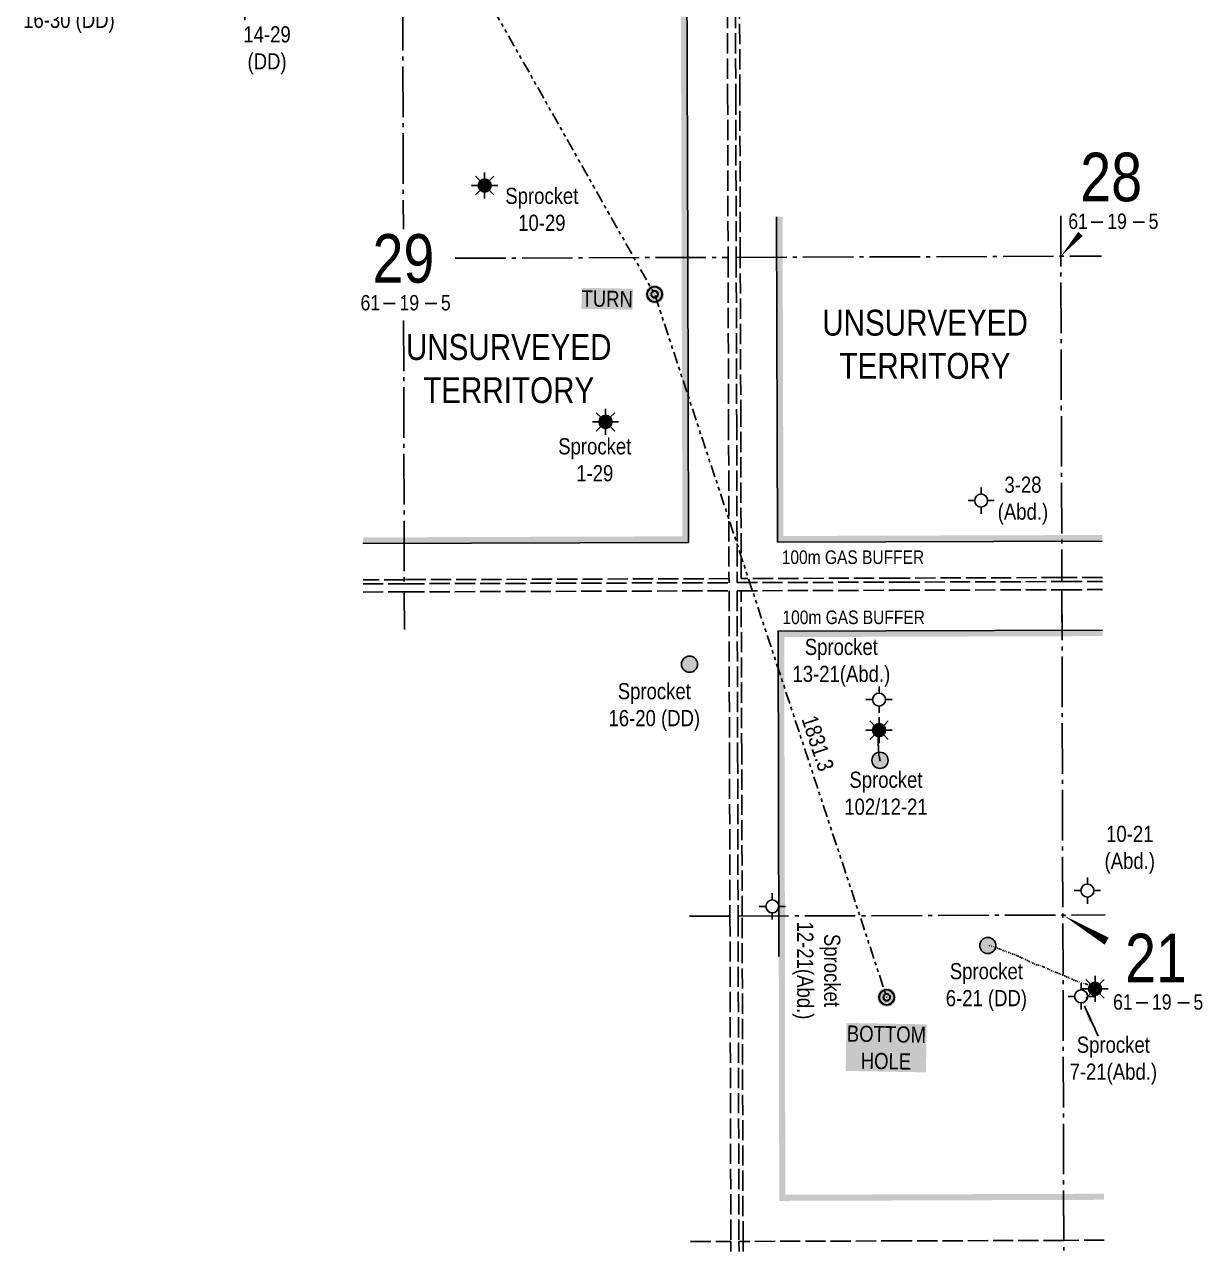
# Model space of a CAD drawing. Extents: x 508832 to 545988, y 6015023 to 6034705.
# Drawn here: x 525794 to 528708, y 6022075 to 6025108 of the extents above; entities that cross this region are included whole.
import ezdxf
from ezdxf.enums import TextEntityAlignment as Align

# ---------------------------------------------------------------- set-up
doc = ezdxf.new("R2010")
doc.units = 0
doc.header["$LTSCALE"] = 5
doc.header["$PDSIZE"] = 0.5
for name, pattern in [('foc-DOT', [1, 0.2, -0.8]), ('foc-DRILLPATH', [14.75, 6, -1.75, 1.75, -1.75, 1.75, -1.75]), ('foc-QUARTERLINE', [33, 25, -3, 2, -3]), ('foc-UNSURVEYED', [12.5, 10, -2.5])]:
    doc.linetypes.add(name, pattern=pattern)
for name, color, linetype in [('10', 1, 'Continuous'), ('9', 3, 'Continuous'), ('ABADATA-DRILL', 8, 'foc-DOT'), ('ABADATA-DRILL-T', 8, 'Continuous'), ('AS-TARGET-GAS', 182, 'Continuous'), ('AS-TARGET-GAS-H', 181, 'Continuous'), ('AS-UNDERLAY-H', 141, 'Continuous'), ('DETAIL-HZ-Existing', 8, 'foc-DOT'), ('L-BD', 7, 'Continuous'), ('L-MON', 1, 'Continuous'), ('L-QSEC', 8, 'foc-QUARTERLINE'), ('L-SECLBL', 7, 'Continuous'), ('L-UNS-T', 3, 'Continuous'), ('L-USEC', 7, 'foc-UNSURVEYED'), ('locations_3657e79d-6321-4', 7, 'Continuous'), ('P-PDRILLPATH', 12, 'foc-DRILLPATH')]:
    doc.layers.add(name, color=color, linetype=linetype)
doc.styles.add('80CG', font='ARIALN.TTF', dxfattribs={"height": 10})
doc.styles.add('80L', font='ARIALN.TTF', dxfattribs={"height": 10})
doc.styles.add('SIMPLEX', font='ARIALN.TTF')
doc.dimstyles.new('Compass 5 000', dxfattribs={"dimscale": 5, "dimtxt": 9, "dimasz": 2, "dimexe": 0.2, "dimexo": 0.0625, "dimgap": 0.5, "dimtad": 0, "dimtih": 1, "dimtoh": 1, "dimzin": 0, "dimdsep": 46, "dimtxsty": '80CG', "dimcen": 0.1, "dimse1": 1, "dimse2": 1, "dimclrd": 256, "dimclrt": 256, "dimaunit": 1, "dimadec": 4, "dimazin": 0, "dimtfac": 0.06, "dimtofl": 0, "dimtmove": 0, "dimatfit": 1, "dimfxl": 0.2, "dimtolj": 1, "dimtzin": 0, "dimlwd": -1, "dimarcsym": 0})

# ---------------------------------------------------------------- blocks, each defined once
blk = doc.blocks.new('L-SECLBL')
at = {"layer": '9', "color": 7}
for p, q in [((-5.08, -27.83), (-12.29, -27.83)), ((20.7, -27.83), (13.5, -27.83))]:
    blk.add_line(p, q, dxfattribs=at)
at = {"layer": '10', "color": 2, "style": 'SIMPLEX'}
blk.add_attdef('SEC', text='', height=30, dxfattribs=at).set_placement((0, 0), align=Align.MIDDLE)
at = {"layer": '10', "color": 5, "style": '80L'}
blk.add_attdef('TWP', text='', height=9.5, dxfattribs=at).set_placement((-14.43, -27.37), align=Align.MIDDLE_RIGHT)
blk.add_attdef('RGE', text='', height=9.5, dxfattribs=at).set_placement((3.62, -27.37), align=Align.MIDDLE_CENTER)
blk.add_attdef('MER', text='', height=9.5, dxfattribs=at).set_placement((23.17, -27.37), align=Align.MIDDLE_LEFT)
blk = doc.blocks.new('Gabd')
for p, q in [((0, 0.81), (0, 1.62)), ((-0.81, 0), (-1.62, 0)), ((1.62, 0), (0.81, 0)), ((0, -0.81), (0, -1.62))]:
    blk.add_line(p, q)
blk.add_circle((0, 0), 0.8)
blk = doc.blocks.new('GAS')
h = blk.add_hatch(color=255)
h.dxf.hatch_style = 1
edge = h.paths.add_edge_path()
edge.add_arc((0, 0), 0.9, 0, 360)
for p, q in [((0, 0.81), (0, 1.62)), ((-0.81, 0), (-1.62, 0)), ((-0.57, 0.57), (-1.14, 1.14)), ((0.57, 0.57), (1.14, 1.14)), ((1.62, 0), (0.81, 0)), ((-0.57, -0.57), (-1.14, -1.14)), ((0, -0.81), (0, -1.62)), ((1.14, -1.14), (0.57, -0.57))]:
    blk.add_line(p, q)
blk.add_circle((0, 0), 0.8)
blk = doc.blocks.new('BH-Existing')
at = {"layer": 'DETAIL-HZ-Existing'}
h = blk.add_hatch(color=256, dxfattribs=at)
h.dxf.hatch_style = 1
edge = h.paths.add_edge_path()
edge.add_arc((0, 0), 0.5, 0, 360)
at = {"layer": 'AS-UNDERLAY-H'}
blk.add_circle((0, 0), 0.5, dxfattribs=at)
blk = doc.blocks.new('plbh')
at = {"layer": 'L-MON'}
h = blk.add_hatch(color=255, dxfattribs=at)
h.dxf.hatch_style = 1
edge = h.paths.add_edge_path()
edge.add_arc((0, 0), 1.16, 0, 360)
h = blk.add_hatch(color=256, dxfattribs=at)
h.dxf.hatch_style = 1
h.paths.add_polyline_path([(0.96, 0, 1), (-0.96, 0, 1)])
h.paths.add_polyline_path([(0.91, 0, 1), (-0.91, 0, 1)], flags=16)
h = blk.add_hatch(color=256, dxfattribs=at)
h.dxf.hatch_style = 1
h.paths.add_polyline_path([(0.45, 0, 1), (-0.45, 0, 1)])
h.paths.add_polyline_path([(0.4, 0, 1), (-0.4, 0, 1)], flags=16)
at = {"layer": 'L-MON', "color": 240}
for radius in [0.96, 0.91, 0.45, 0.4]:
    blk.add_circle((0, 0), radius, dxfattribs=at)

msp = doc.modelspace()

# ---------------------------------------------------------------- hatches: boundary and pattern name
at = {"layer": 'AS-TARGET-GAS-H'}
h = msp.add_hatch(color=256, dxfattribs=at)
h.dxf.hatch_style = 1
h.paths.add_polyline_path([(526629.597, 6025218.945), (527417.428, 6025221.423), (527419.37, 6024532.153), (527421.313, 6023842.797), (526631.03, 6023840.229), (526631.069, 6023825.238), (527436.347, 6023827.854), (527434.362, 6024532.195), (527432.378, 6025236.462), (526629.549, 6025233.936)])
h = msp.add_hatch(color=256, dxfattribs=at)
h.dxf.hatch_style = 1
h.paths.add_polyline_path([(527669.07, 6024632.851), (527654.079, 6024632.803), (527656.345, 6023828.568), (528459.878, 6023831.178), (528459.83, 6023846.169), (527671.295, 6023843.609)])
h.paths.add_polyline_path([(527726.929, 6024656.903), (527726.929, 6024656.903)])
h = msp.add_hatch(color=256, dxfattribs=at)
h.dxf.hatch_style = 1
h.paths.add_polyline_path([(528460.641, 6023596.244), (528460.593, 6023611.236), (527658.068, 6023608.694), (527660.05, 6022804.333), (527675.041, 6022804.369), (527673.097, 6023593.75)])
h = msp.add_hatch(color=256, dxfattribs=at)
h.dxf.hatch_style = 1
h.paths.add_polyline_path([(528460.571, 6023596.244), (528460.53, 6023611.236), (527658.068, 6023608.694), (527660.933, 6022199.979), (528464.315, 6022202.618), (528464.266, 6022217.61), (527675.882, 6022215.021), (527673.097, 6023593.75)])

# ---------------------------------------------------------------- linework, layer by layer
at = {"layer": 'ABADATA-DRILL', "linetype": 'Continuous', "flags": 128}
msp.add_lwpolyline([(527907.793, 6023363.746), (527907.793, 6023363.746), (527907.543, 6023363.745), (527905.884, 6023363.56), (527904.254, 6023363.446), (527902.604, 6023363.321), (527901.536, 6023362.698), (527901.139, 6023361.787), (527900.572, 6023360.755), (527900.554, 6023359.815), (527901.086, 6023359.297), (527901.316, 6023359.217), (527901.585, 6023359.628), (527902.063, 6023360.439), (527902.129, 6023361.73), (527901.633, 6023363.668), (527901.577, 6023365.968), (527902.064, 6023366.719), (527902.792, 6023367.622), (527902.891, 6023368.082), (527902.45, 6023368.241), (527902.39, 6023368.27), (527902.299, 6023368.65), (527902.339, 6023368.68), (527902.409, 6023368.51), (527902.45, 6023368.38), (527902.5, 6023368.151), (527902.551, 6023367.831), (527902.642, 6023367.461), (527902.754, 6023366.991), (527902.905, 6023366.432), (527903.137, 6023365.713), (527903.46, 6023364.793), (527903.843, 6023363.755), (527904.186, 6023362.686), (527904.459, 6023361.616), (527904.816, 6023359.447), (527905.081, 6023357.458), (527905.397, 6023355.539), (527905.623, 6023353.52), (527905.758, 6023351.67), (527905.893, 6023349.9), (527905.919, 6023347.921), (527905.835, 6023345.71), (527905.692, 6023343.37), (527905.599, 6023341.039), (527905.575, 6023338.719), (527905.522, 6023336.419), (527905.499, 6023334.169), (527905.565, 6023332.019), (527905.671, 6023329.91), (527905.89, 6023326.83), (527906.059, 6023323.861), (527906.158, 6023320.731), (527906.266, 6023317.621), (527906.395, 6023314.552), (527906.534, 6023311.482), (527906.672, 6023308.693), (527906.828, 6023306.813), (527906.993, 6023305.054), (527907.015, 6023304.273), (527906.987, 6023303.633), (527906.968, 6023303.183), (527906.949, 6023302.823), (527906.951, 6023302.373), (527907.042, 6023301.834), (527907.184, 6023301.224), (527907.336, 6023300.544), (527907.518, 6023299.875), (527907.75, 6023299.256), (527907.941, 6023298.666), (527908.113, 6023298.057), (527908.315, 6023297.427), (527908.477, 6023296.798), (527908.599, 6023296.168), (527908.772, 6023294.919), (527908.844, 6023294.309), (527908.935, 6023293.809), (527909.299, 6023292.41), (527909.4, 6023292.07), (527909.502, 6023291.581), (527910.019, 6023289.122)], dxfattribs=at)
at = {"layer": 'ABADATA-DRILL', "flags": 128}
msp.add_lwpolyline([(528441.92, 6022724.248), (528441.861, 6022724.197), (528441.573, 6022723.447), (528441.524, 6022723.046), (528440.965, 6022722.725), (528440.614, 6022722.904), (528440.383, 6022723.443), (528440.391, 6022724.163), (528440.678, 6022724.924), (528441.156, 6022725.645), (528441.474, 6022726.296), (528441.792, 6022726.877), (528442.241, 6022727.479), (528442.928, 6022728.211), (528444.066, 6022729.084), (528444.972, 6022730.337), (528444.809, 6022731.466), (528444.719, 6022731.506), (528444.598, 6022731.566), (528444.298, 6022731.625), (528443.798, 6022731.693), (528443.137, 6022731.881), (528442.417, 6022732.089), (528441.716, 6022732.247), (528440.976, 6022732.325), (528440.176, 6022732.292), (528439.227, 6022732.159), (528438.187, 6022732.056), (528437.037, 6022732.033), (528435.827, 6022732.069), (528434.587, 6022732.106), (528433.186, 6022732.181), (528431.676, 6022732.327), (528430.065, 6022732.592), (528428.414, 6022732.967), (528426.643, 6022733.422), (528424.841, 6022733.986), (528422.939, 6022734.68), (528420.987, 6022735.355), (528418.895, 6022735.968), (528416.793, 6022736.552), (528414.701, 6022737.166), (528412.539, 6022737.859), (528410.407, 6022738.593), (528408.245, 6022739.366), (528406.083, 6022740.08), (528403.7, 6022740.803), (528401.188, 6022741.605), (528398.415, 6022742.517), (528395.422, 6022743.548), (528392.388, 6022744.769), (528386.03, 6022747.579), (528379.932, 6022750.241), (528374.024, 6022752.793), (528368.206, 6022755.356), (528362.529, 6022757.869), (528357.002, 6022760.302), (528351.695, 6022762.606), (528346.669, 6022764.561), (528344.086, 6022765.443), (528341.543, 6022766.276), (528338.821, 6022767.188), (528335.787, 6022768.418), (528332.693, 6022769.879), (528329.508, 6022771.43), (528326.443, 6022772.91), (528323.349, 6022774.391), (528320.425, 6022775.762), (528317.641, 6022777.074), (528314.987, 6022778.286), (528312.374, 6022779.408), (528309.611, 6022780.45), (528306.748, 6022781.361), (528303.876, 6022782.143), (528301.174, 6022782.784), (528298.462, 6022783.446), (528295.649, 6022784.308), (528292.635, 6022785.519), (528289.601, 6022786.95), (528283.302, 6022790.051), (528277.313, 6022792.973), (528271.074, 6022796.004), (528264.885, 6022798.935), (528258.586, 6022801.756), (528252.438, 6022804.538), (528249.414, 6022805.939), (528246.53, 6022807.25), (528243.736, 6022808.412), (528240.993, 6022809.463), (528238.27, 6022810.465), (528235.557, 6022811.477), (528232.824, 6022812.509), (528230.161, 6022813.461), (528227.678, 6022814.353), (528225.356, 6022815.206), (528223.203, 6022815.99), (528221.071, 6022816.764), (528219.019, 6022817.527), (528216.996, 6022818.291), (528213.092, 6022819.789), (528209.388, 6022821.188), (528205.804, 6022822.548), (528202.45, 6022823.878), (528199.256, 6022825.148), (528196.272, 6022826.329), (528193.619, 6022827.321), (528191.327, 6022828.124), (528189.395, 6022828.798), (528187.723, 6022829.343), (528186.302, 6022829.789), (528185.141, 6022830.075), (528184.23, 6022830.283), (528183.45, 6022830.47), (528182.819, 6022830.559), (528182.519, 6022830.598), (528181.198, 6022830.854), (528180.288, 6022831.031), (528179.537, 6022831.219), (528178.887, 6022831.417), (528178.306, 6022831.525), (528177.726, 6022831.543), (528177.047, 6022831.431), (528176.657, 6022831.3)], dxfattribs=at)
at = {"layer": 'AS-TARGET-GAS', "flags": 128}
for points in [[(526629.549, 6025233.936), (527432.378, 6025236.462), (527434.362, 6024532.195), (527436.347, 6023827.854), (526631.069, 6023825.238)], [(528459.878, 6023831.178), (527656.345, 6023828.568), (527654.079, 6024632.809)], [(527660.05, 6022804.333), (527658.068, 6023608.694), (528460.593, 6023611.236)]]:
    msp.add_lwpolyline(points, dxfattribs=at)
at = {"layer": 'L-QSEC', "flags": 128}
for points in [[(526729.181, 6025334.146), (526731.115, 6024602.19)], [(528357.117, 6024635.078), (528359.823, 6023730.907)], [(526859.586, 6024530.299), (527534.308, 6024532.477)], [(527554.414, 6024532.541), (528457.592, 6024535.455)], [(526731.565, 6024431.951), (526731.57, 6024429.94)], [(526731.711, 6024376.523), (526733.431, 6023725.623)], [(526733.484, 6023705.518), (526733.729, 6023612.629)], [(528359.883, 6023710.801), (528360.122, 6023630.96)], [(528359.883, 6023710.801), (528364.779, 6022077.227)], [(527538.897, 6022903.881), (527438.996, 6022903.555)], [(527559.003, 6022903.947), (528467.136, 6022906.915)]]:
    msp.add_lwpolyline(points, dxfattribs=at)
at = {"layer": 'L-SECLBL', "flags": 128}
for points in [[(528357.416, 6024535.132, 0, 14.992, 0), (528405.924, 6024590.503, 0, 0, 0)], [(528362.291, 6022906.572, 0, 19.984, 0), (528470.72, 6022842.036, 0, 0, 0)]]:
    msp.add_lwpolyline(points, format="xyseb", dxfattribs=at)
at = {"layer": 'L-USEC'}
for p, q in [((527552.148, 6025336.778), (527553.281, 6024934.656)), ((527553.281, 6024934.656), (527554.414, 6024532.533)), ((527534.308, 6024532.477), (527535.442, 6024130.349)), ((527554.414, 6024532.533), (527555.548, 6024130.406)), ((527565.6, 6024130.447), (527564.466, 6024532.573)), ((527535.442, 6024130.349), (527536.575, 6023728.233)), ((527555.548, 6024130.406), (527556.681, 6023728.298)), ((527566.705, 6023738.383), (527565.6, 6024130.447)), ((526733.404, 6023735.676), (526631.303, 6023735.344)), ((527536.546, 6023738.286), (526733.404, 6023735.676)), ((527958.217, 6023739.656), (527566.705, 6023738.383)), ((528359.793, 6023740.959), (527958.217, 6023739.656)), ((528460.17, 6023741.285), (528359.793, 6023740.959)), ((526631.329, 6023725.292), (526733.431, 6023725.623)), ((526631.382, 6023705.186), (526733.484, 6023705.518)), ((526631.382, 6023705.185), (526733.484, 6023705.517)), ((526733.431, 6023725.623), (527536.575, 6023728.233)), ((526733.484, 6023705.517), (527536.632, 6023708.127)), ((526733.484, 6023705.518), (527536.631, 6023708.127)), ((527536.632, 6023708.127), (527537.764, 6023306.004)), ((527556.681, 6023728.298), (527958.238, 6023729.602)), ((527556.738, 6023708.192), (527958.303, 6023709.496)), ((527556.738, 6023708.183), (527557.87, 6023306.061)), ((527567.923, 6023306.103), (527566.789, 6023708.225)), ((527958.238, 6023729.602), (528359.818, 6023730.907)), ((527958.303, 6023709.496), (528359.883, 6023710.801)), ((528359.818, 6023730.907), (528460.203, 6023731.233)), ((528359.883, 6023710.801), (528460.268, 6023711.127)), ((527537.764, 6023306.004), (527538.897, 6022903.881)), ((527557.87, 6023306.061), (527559.003, 6022903.938)), ((527569.055, 6022903.98), (527567.923, 6023306.103)), ((527538.897, 6022903.881), (527541.162, 6022099.639)), ((527559.003, 6022903.938), (527561.269, 6022099.696)), ((527441.336, 6022099.306), (527541.162, 6022099.639)), ((527541.162, 6022099.639), (527541.232, 6022074.905)), ((527962.977, 6022101.025), (527561.269, 6022099.705)), ((527561.269, 6022099.696), (527561.338, 6022074.962)), ((527571.39, 6022074.99), (527571.321, 6022099.738)), ((528364.698, 6022102.344), (527962.977, 6022101.025)), ((528464.644, 6022102.672), (528364.698, 6022102.344))]:
    msp.add_line(p, q, dxfattribs=at)
for points in [[(527532.042, 6025336.722), (527533.175, 6024934.599), (527534.308, 6024532.477)], [(527564.466, 6024532.573), (527563.334, 6024934.697), (527562.201, 6025336.818)], [(527571.321, 6022099.738), (527569.055, 6022903.98)]]:
    msp.add_lwpolyline(points, dxfattribs=at)
at = {"layer": 'locations_3657e79d-6321-4', "linetype": 'Continuous'}
msp.add_point((527910.027, 6023289.093), dxfattribs=at)
at = {"layer": 'P-PDRILLPATH', "flags": 128}
msp.add_lwpolyline([(526082.645, 6026685.033), (527352.619, 6024441.083), (527926.597, 6022703.12)], dxfattribs=at)

# ---------------------------------------------------------------- block references
at = {"layer": 'ABADATA-DRILL-T'}
for name, p, xscale, yscale, zscale in [('GAS', (526932.111, 6024710.068), 19.98425668649989, 19.98425668649989, 19.98425668649989), ('GAS', (527231.117, 6024125.728), 19.989254, 19.989254, 19.989254), ('Gabd', (528160.209, 6023931.097), 19.99499999999989, 19.99499999999989, 19.99499999999989), ('Gabd', (527907.77, 6023439.185), 20, 20, 20), ('GAS', (527907.793, 6023363.746), 19.989254, 19.989254, 19.989254), ('Gabd', (528423.089, 6022967.102), 20, 20, 20), ('Gabd', (527643.672, 6022927.937), 20, 20, 20), ('Gabd', (528407.476, 6022705.451), 20, 20, 20), ('GAS', (528441.92, 6022724.248), 20, 20, 2)]:
    msp.add_blockref(name, p, dxfattribs=dict(at, xscale=xscale, yscale=yscale, zscale=zscale))
at = {"layer": 'DETAIL-HZ-Existing', "xscale": 40, "yscale": 40}
for p, zscale in [((527438.937, 6023526.612), 40), ((527910.019, 6023289.122), 20), ((528176.657, 6022831.3), 40)]:
    msp.add_blockref('BH-Existing', p, dxfattribs=dict(at, zscale=zscale))
at = {"layer": 'L-MON', "linetype": 'Continuous', "xscale": 19.989254, "yscale": 19.989254, "zscale": 19.989254}
for p in [(527352.619, 6024441.083), (527926.597, 6022703.12)]:
    msp.add_blockref('plbh', p, dxfattribs=at)
at = {"layer": 'L-SECLBL', "color": 2}
for p, xscale, yscale, zscale, values in [((528481.882, 6024731.209), 3.999899999999999, 3.999899999999999, 3.999899999999999, {'SEC': '28', 'TWP': '61', 'RGE': '19', 'MER': '5'}), ((526731.306, 6024529.886), 3.999000000000001, 3.999000000000001, 3.999000000000001, {'SEC': '29', 'TWP': '61', 'RGE': '19', 'MER': '5'}), ((528592.638, 6022801.274), 4, 4, 4, {'SEC': '21', 'TWP': '61', 'RGE': '19', 'MER': '5'})]:
    msp.add_blockref('L-SECLBL', p, dxfattribs=dict(at, xscale=xscale, yscale=yscale, zscale=zscale)).add_auto_attribs(values)

# ---------------------------------------------------------------- texts
at = {"color": 14, "char_height": 39.9785, "attachment_point": 5, "rotation": 358.986292, "style": '80L', "bg_fill": 1, "box_fill_scale": 1.15, "bg_fill_color": 255, "bg_fill_transparency": 0}
for s, width, insert in [('TURN', 114.68877, (527235.243, 6024429.781)), ('BOTTOM\\PHOLE', 186.54003, (527925.412, 6022578.473))]:
    msp.add_mtext_dynamic_manual_height_columns(s, width=width, gutter_width=47.5, heights=[0], dxfattribs=dict(at, insert=insert))
at = {"layer": 'ABADATA-DRILL-T', "attachment_point": 1, "style": '80L'}
for s, width, gutter_width, insert, char_height in [('\\pxqc;Sprocket\\P14-29 (DD)', 180.97299, 50, (526303.456, 6025170.559), 40), ('\\pxqc;Sprocket\\P10-29', 180.92774, 199.95, (526983.166, 6024704.53), 39.96851), ('\\pxqc;Sprocket\\P1-29', 45.24325, 50, (527181.905, 6024085.43), 39.96851), ('\\pxqc;3-28 (Abd.)', 122.427, 200.057, (528202.396, 6023990.529), 39.99), ('\\pxqc;Sprocket\\P13-21(Abd.)', 239.71024, 200.108, (527694.574, 6023589.488), 40), ('\\pxqc;Sprocket\\P102/12-21', 198.29905, 200, (527825.628, 6023261.097), 39.97851), ('\\pxqc;10-21\\P(Abd.)', 122.39181, 200.108, (528466.681, 6023127.215), 40), ('\\pxqc;Sprocket\\P6-21 (DD)', 238.47922, 50.027, (528053.906, 6022787.857), 40), ('\\pxqc;Sprocket\\P7-21(Abd.)', 59.92756, 50.027, (528457.191, 6022606.021), 40)]:
    msp.add_mtext_dynamic_manual_height_columns(s, width=width, gutter_width=gutter_width, heights=[0], dxfattribs=dict(at, insert=insert, char_height=char_height))
at = {"layer": 'ABADATA-DRILL-T', "insert": (527811.82, 6022889.4), "char_height": 40, "attachment_point": 1, "rotation": 270, "style": '80L'}
msp.add_mtext_dynamic_manual_height_columns('\\pxqc;Sprocket\\P12-21(Abd.)', width=239.71024, gutter_width=200.108, heights=[0], dxfattribs=at)
at = {"layer": 'AS-TARGET-GAS', "char_height": 33.52718, "attachment_point": 1, "style": '80L'}
for insert in [(527667.062, 6023807.967), (527668.907, 6023659.398)]:
    msp.add_mtext_dynamic_manual_height_columns('\\pxt14;100m GAS BUFFER', width=352.14826, gutter_width=159.34, heights=[0], dxfattribs=dict(at, insert=insert))
at = {"layer": 'DETAIL-HZ-Existing', "char_height": 40, "attachment_point": 1, "style": '80L'}
for s, width, insert in [('\\pxqc;Sprocket\\P16-30 (DD)', 224.19263, (525791.731, 6025206.24)), ('\\pxqc;Sprocket\\P16-20 (DD)', 340.16316, (527181.672, 6023480.038))]:
    msp.add_mtext_dynamic_manual_height_columns(s, width=width, gutter_width=50, heights=[0], dxfattribs=dict(at, insert=insert))
at = {"layer": 'L-BD', "linetype": 'Continuous', "style": '80L'}
msp.add_text('1831.3', height=39.9785, rotation=288.2763, dxfattribs=at).set_placement((527756.431, 6023331.257), align=Align.MIDDLE)
at = {"layer": 'L-UNS-T', "color": 3, "char_height": 63.94962, "attachment_point": 5, "style": '80L'}
for insert in [(528021.429, 6024317.178), (526991.653, 6024256.988)]:
    msp.add_mtext_dynamic_manual_height_columns('\\pxqc;UNSURVEYED TERRITORY', width=505.52859, gutter_width=189.952, heights=[0], dxfattribs=dict(at, insert=insert))

# ---------------------------------------------------------------- leaders
at = {"layer": 'ABADATA-DRILL-T', "linetype": 'Continuous', "path_type": 1}
msp.add_leader([(528415.729, 6022681.847), (528449.627, 6022607.101)], dimstyle='Compass 5 000', override={"dimasz": 8, "dimgap": 0.5, "dimtad": 0}, dxfattribs=at)

doc.saveas('drawing.dxf')
